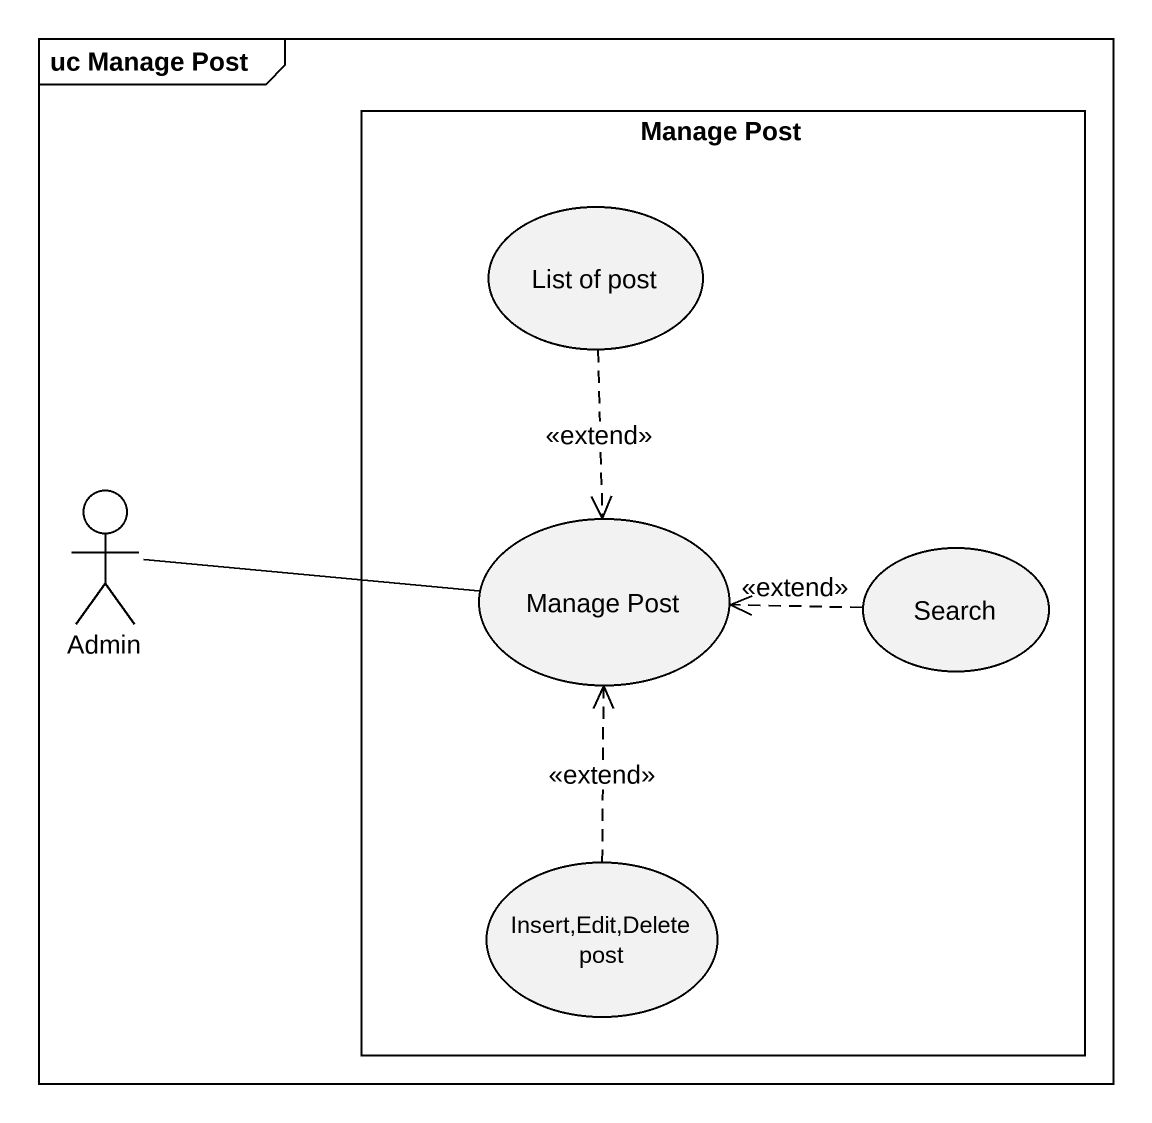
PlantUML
@startuml
mainframe uc Manage Post
rectangle "Manage Post" as Manage_Post {
  usecase "List of post" as List_of_post
  usecase "Manage Post" as Manage_Post_2
  usecase Search
  usecase "Insert,Edit,Delete post" as Insert_Edit_Delete_post
}
actor Admin
List_of_post ..> Manage_Post_2 : <<extend>>
Admin -right- Manage_Post_2
Search .left.> Manage_Post_2 : <<extend>>
Insert_Edit_Delete_post .up.> Manage_Post_2 : <<extend>>
@enduml
